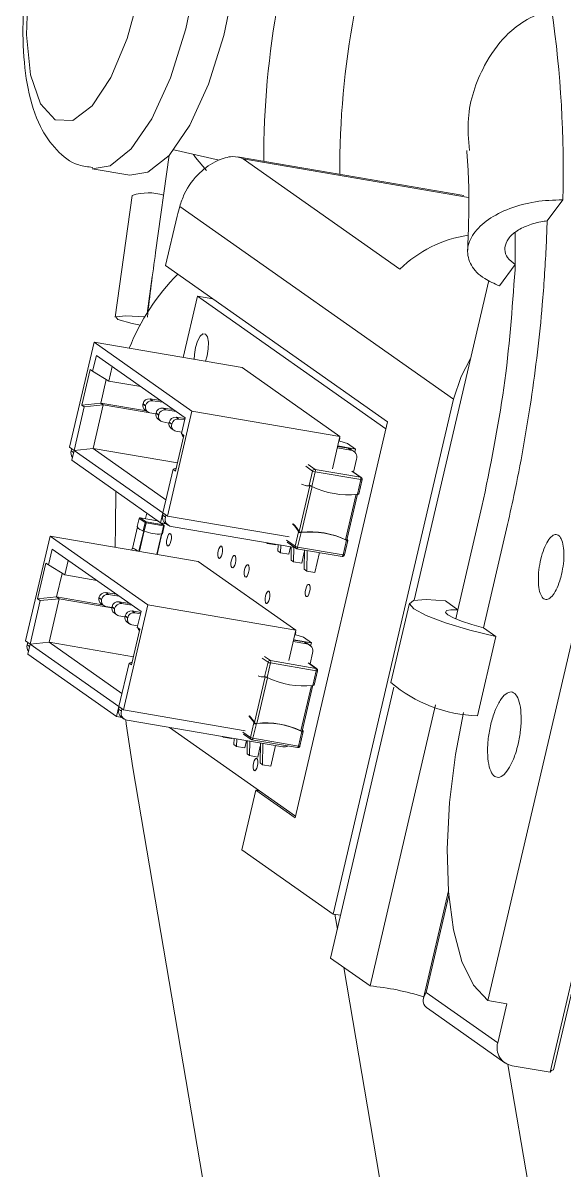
# Model space of a CAD drawing. Header units: millimetres. Extents: x 0 to 1189, y 0 to 841.
# Drawn here: x 287.09 to 289.71, y 567.4 to 572.97 of the extents above; entities that cross this region are included whole.
import ezdxf

# ---------------------------------------------------------------- set-up
doc = ezdxf.new("R2010")
doc.units = ezdxf.units.MM
doc.layers.get('0').update_dxf_attribs({"lineweight": 18})

msp = doc.modelspace()

# ---------------------------------------------------------------- linework, layer by layer
at = {"color": 7, "linetype": 'Continuous', "lineweight": 15}
for p, q in [((290.4441, 572.9401), (289.343, 568.2227)), ((290.8127, 572.877), (289.6452, 567.8749)), ((287.7966, 572.3306), (287.7298, 571.8568)), ((288.0385, 572.3048), (287.8181, 572.3564)), ((289.2273, 572.1341), (288.1269, 572.3223)), ((288.1557, 572.3118), (288.916, 571.7763)), ((289.2496, 572.1246), (288.1557, 572.3118)), ((287.4213, 572.2636), (287.6056, 572.2321)), ((287.6167, 572.1344), (287.5331, 571.5421)), ((289.6315, 572.0106), (289.7067, 572.1132)), ((289.1767, 571.1446), (287.8472, 572.081)), ((287.7788, 571.7931), (287.8351, 572.034)), ((289.6264, 571.8764), (289.6315, 572.0106)), ((287.7788, 571.7931), (288.8559, 571.0345)), ((289.4001, 571.6947), (289.4764, 571.7989)), ((289.4764, 571.7989), (289.4752, 571.7731)), ((287.714, 571.74), (287.6887, 571.5609)), ((289.348, 571.7204), (288.9855, 570.1674)), ((287.9331, 571.6448), (287.8636, 571.3471)), ((288.8479, 571.0004), (287.9331, 571.6448)), ((287.9331, 571.6448), (288.0075, 571.632)), ((287.4312, 571.4211), (287.3122, 570.9112)), ((287.4312, 571.4211), (287.9064, 571.0864)), ((288.15, 571.2981), (287.4312, 571.4211)), ((287.4422, 571.3574), (287.4242, 571.2804)), ((287.4422, 571.3574), (287.873, 571.0539)), ((287.4115, 571.2893), (287.3711, 571.1162)), ((287.4115, 571.2893), (287.4242, 571.2804)), ((287.4242, 571.2804), (287.5029, 571.2319)), ((287.5029, 571.2319), (287.5195, 571.3029)), ((288.15, 571.2981), (288.6252, 570.9634)), ((287.4633, 571.1254), (287.49, 571.2398)), ((287.658, 571.2053), (287.5029, 571.2319)), ((290.426, 571.1578), (289.6626, 567.8872)), ((287.3838, 571.1073), (287.3344, 570.8956)), ((287.3711, 571.1162), (287.4633, 571.1254)), ((287.3711, 571.1162), (287.3838, 571.1073)), ((287.3838, 571.1073), (287.476, 571.1164)), ((287.4266, 570.9048), (287.476, 571.1164)), ((287.476, 571.1164), (287.4633, 571.1254)), ((287.4633, 571.1254), (287.6853, 571.0874)), ((287.476, 571.1164), (287.7314, 571.0727)), ((287.6687, 571.121), (287.6689, 571.122)), ((287.6687, 571.121), (287.6813, 571.1121)), ((287.6816, 571.113), (287.6689, 571.122)), ((287.6813, 571.1121), (287.6816, 571.113)), ((287.7028, 571.1462), (287.7155, 571.1372)), ((287.753, 571.1384), (287.7028, 571.1462)), ((287.7155, 571.1372), (287.7657, 571.1295)), ((288.5929, 568.6435), (289.1767, 571.1446)), ((287.679, 571.0918), (287.6917, 571.0829)), ((287.7314, 571.073), (287.7018, 571.0786)), ((287.732, 571.0764), (287.7322, 571.0773)), ((287.732, 571.0764), (287.7447, 571.0675)), ((287.7449, 571.0684), (287.7322, 571.0773)), ((287.7424, 571.0472), (287.7551, 571.0382)), ((287.7447, 571.0675), (287.7449, 571.0684)), ((287.7662, 571.1015), (287.7789, 571.0926)), ((287.8164, 571.0938), (287.7662, 571.1015)), ((287.7789, 571.0926), (287.8291, 571.0849)), ((287.7874, 570.5766), (287.9064, 571.0864)), ((287.8295, 571.0569), (287.8422, 571.048)), ((287.8722, 571.0503), (287.8295, 571.0569)), ((287.8422, 571.048), (287.8706, 571.0436)), ((287.855, 570.977), (287.873, 571.0539)), ((287.9064, 571.0864), (288.6252, 570.9634)), ((287.7948, 571.0284), (287.7652, 571.034)), ((287.7954, 571.0318), (287.7956, 571.0327)), ((287.7954, 571.0318), (287.8081, 571.0229)), ((287.8083, 571.0238), (287.7956, 571.0327)), ((287.8058, 571.0025), (287.8184, 570.9936)), ((287.8081, 571.0229), (287.8083, 571.0238)), ((288.4068, 569.1106), (288.8559, 571.0345)), ((287.8273, 570.7949), (287.8677, 570.968)), ((287.8567, 570.9841), (287.8285, 570.9894)), ((287.855, 570.977), (287.8677, 570.968)), ((288.6252, 570.9634), (288.5886, 570.8066)), ((288.625, 570.9406), (288.6201, 570.9414)), ((288.6241, 570.9559), (288.6207, 570.9413)), ((288.6234, 570.9559), (288.6241, 570.9559)), ((288.6241, 570.9559), (288.6235, 570.9563)), ((288.625, 570.9406), (288.6621, 570.9292)), ((287.3344, 570.8956), (287.3122, 570.9112)), ((287.3227, 570.9038), (287.3202, 570.8931)), ((287.3232, 570.8475), (287.3344, 570.8956)), ((287.3344, 570.8956), (287.4266, 570.9048)), ((287.3344, 570.8956), (287.7652, 570.5922)), ((287.4266, 570.9048), (287.7801, 570.6558)), ((287.4266, 570.9048), (287.8366, 570.8346)), ((288.6123, 570.9083), (288.678, 570.8971)), ((288.6139, 570.9151), (288.6647, 570.9065)), ((288.7001, 570.9024), (288.6144, 570.9171)), ((288.7001, 570.9024), (288.6621, 570.9292)), ((288.6647, 570.9065), (288.678, 570.8971)), ((288.692, 570.8913), (288.6787, 570.9007)), ((288.6966, 570.8874), (288.7001, 570.9024)), ((287.3232, 570.8475), (287.754, 570.5441)), ((288.7059, 570.8523), (288.6914, 570.7903)), ((287.7652, 570.5922), (287.8146, 570.8038)), ((287.8305, 570.8087), (287.8146, 570.8038)), ((287.8146, 570.8038), (287.8273, 570.7949)), ((288.4925, 570.7953), (288.476, 570.7245)), ((288.4884, 570.7207), (288.5049, 570.7915)), ((288.504, 570.8033), (288.7251, 570.7655)), ((288.5049, 570.7915), (288.7261, 570.7536)), ((288.7286, 570.764), (288.6865, 570.7937)), ((288.4781, 570.7237), (288.4264, 570.5019)), ((288.4593, 570.7249), (288.463, 570.7242)), ((288.7261, 570.7536), (288.7095, 570.6828)), ((288.7163, 570.6838), (288.7326, 570.7536)), ((288.7286, 570.764), (288.7299, 570.7629)), ((288.6589, 570.4605), (288.7109, 570.683)), ((288.7109, 570.6831), (288.7156, 570.6835)), ((289.3099, 570.6027), (289.1976, 570.1218)), ((289.3145, 570.6227), (289.3099, 570.6027)), ((287.65, 570.5655), (287.641, 570.5268)), ((287.6411, 570.5261), (287.6502, 570.5652)), ((287.6794, 570.5447), (287.6502, 570.5652)), ((287.7394, 570.5541), (287.6546, 570.5686)), ((287.6548, 570.5685), (287.6546, 570.5686)), ((287.684, 570.5479), (287.6548, 570.5685)), ((287.6548, 570.5685), (287.7396, 570.554)), ((287.6794, 570.5447), (287.6702, 570.5056)), ((287.6872, 570.5911), (287.6809, 570.5641)), ((287.7687, 570.5334), (287.684, 570.5479)), ((287.7394, 570.5541), (287.7396, 570.554)), ((287.7687, 570.5334), (287.7396, 570.554)), ((287.7652, 570.5922), (287.754, 570.5441)), ((287.7669, 570.591), (287.7644, 570.5803)), ((287.7777, 570.571), (287.7644, 570.5803)), ((287.7874, 570.5766), (287.7652, 570.5922)), ((287.7802, 570.5817), (287.7777, 570.571)), ((287.7874, 570.5766), (288.379, 570.4753)), ((287.6424, 570.524), (287.618, 570.4196)), ((287.6656, 570.506), (287.6675, 570.5057)), ((287.6752, 570.5041), (287.6843, 570.5432)), ((287.7691, 570.5287), (287.6843, 570.5432)), ((287.7375, 570.3908), (287.7606, 570.4897)), ((287.754, 570.5441), (287.7808, 570.5395)), ((287.7701, 570.5328), (287.7543, 570.544)), ((287.76, 570.4896), (287.7691, 570.5287)), ((287.7606, 570.4899), (287.7624, 570.4899)), ((287.7627, 570.4899), (287.7717, 570.5287)), ((287.7782, 570.5413), (287.7915, 570.5319)), ((287.8055, 570.5262), (288.4057, 570.4235)), ((288.4237, 570.5005), (288.4072, 570.4297)), ((288.4196, 570.4259), (288.4361, 570.4967)), ((289.3218, 570.0343), (289.434, 570.5153)), ((287.2174, 570.4798), (287.0984, 569.97)), ((287.2174, 570.4798), (287.6926, 570.1451)), ((287.9362, 570.3568), (287.2174, 570.4798)), ((288.2687, 570.4469), (288.2735, 570.4435)), ((288.2735, 570.4435), (288.2736, 570.4461)), ((288.313, 570.4368), (288.2735, 570.4435)), ((288.3136, 570.4392), (288.313, 570.4368)), ((288.3242, 570.4078), (288.3247, 570.4373)), ((288.3369, 570.3989), (288.3374, 570.4352)), ((288.3684, 570.4497), (288.4106, 570.42)), ((288.6573, 570.4589), (288.6407, 570.3881)), ((288.6473, 570.388), (288.6636, 570.4579)), ((288.6633, 570.4595), (288.6601, 570.4655)), ((287.2284, 570.4161), (287.2104, 570.3391)), ((287.2284, 570.4161), (287.6592, 570.1126)), ((287.616, 570.4196), (287.6142, 570.4119)), ((287.6227, 570.419), (287.6208, 570.4193)), ((288.3242, 570.4078), (288.3369, 570.3989)), ((288.3764, 570.3921), (288.3369, 570.3989)), ((288.3846, 570.4271), (288.3764, 570.3921)), ((288.3876, 570.3632), (288.3885, 570.4264)), ((288.4002, 570.3543), (288.4013, 570.4242)), ((288.4142, 570.4185), (288.4147, 570.4183)), ((288.4147, 570.4183), (288.6359, 570.3805)), ((288.4196, 570.4259), (288.6407, 570.3881)), ((288.4521, 570.4006), (288.4397, 570.3475)), ((288.4509, 570.3186), (288.4523, 570.4119)), ((288.4636, 570.3096), (288.4651, 570.4097)), ((288.5256, 570.3993), (288.5031, 570.3029)), ((287.1977, 570.348), (287.1573, 570.1749)), ((287.1977, 570.348), (287.2104, 570.3391)), ((287.2104, 570.3391), (287.2891, 570.2906)), ((287.2891, 570.2906), (287.3057, 570.3616)), ((287.9362, 570.3568), (288.4114, 570.0221)), ((288.3876, 570.3632), (288.4002, 570.3543)), ((288.4397, 570.3475), (288.4002, 570.3543)), ((287.2495, 570.1841), (287.2762, 570.2985)), ((287.4442, 570.264), (287.2891, 570.2906)), ((288.4509, 570.3186), (288.4636, 570.3096)), ((288.5031, 570.3029), (288.4636, 570.3096)), ((287.17, 570.166), (287.1206, 569.9543)), ((287.1573, 570.1749), (287.2495, 570.1841)), ((287.1573, 570.1749), (287.17, 570.166)), ((287.17, 570.166), (287.2622, 570.1751)), ((287.2128, 569.9635), (287.2622, 570.1751)), ((287.2622, 570.1751), (287.2495, 570.1841)), ((287.2495, 570.1841), (287.4715, 570.1461)), ((287.2622, 570.1751), (287.5176, 570.1314)), ((287.4549, 570.1798), (287.4551, 570.1807)), ((287.4549, 570.1798), (287.4675, 570.1708)), ((287.4677, 570.1717), (287.4551, 570.1807)), ((287.4675, 570.1708), (287.4677, 570.1717)), ((287.489, 570.2049), (287.5017, 570.1959)), ((287.5392, 570.1971), (287.489, 570.2049)), ((287.5017, 570.1959), (287.5519, 570.1882)), ((287.5524, 570.1602), (287.5651, 570.1513)), ((287.6026, 570.1525), (287.5524, 570.1602)), ((289.1976, 570.1218), (289.137, 570.1645)), ((287.4652, 570.1505), (287.4779, 570.1416)), ((287.5176, 570.1318), (287.488, 570.1373)), ((287.5182, 570.1351), (287.5184, 570.136)), ((287.5182, 570.1351), (287.5309, 570.1262)), ((287.5311, 570.1271), (287.5184, 570.136)), ((287.5286, 570.1059), (287.5413, 570.097)), ((287.5309, 570.1262), (287.5311, 570.1271)), ((287.5651, 570.1513), (287.6153, 570.1436)), ((287.5736, 569.6353), (287.6926, 570.1451)), ((287.6157, 570.1156), (287.6284, 570.1067)), ((287.6583, 570.109), (287.6157, 570.1156)), ((287.6284, 570.1067), (287.6568, 570.1023)), ((287.6412, 570.0357), (287.6592, 570.1126)), ((287.6926, 570.1451), (288.4114, 570.0221)), ((288.9623, 570.1532), (288.8725, 569.7684)), ((287.581, 570.0871), (287.5514, 570.0927)), ((287.5816, 570.0905), (287.5818, 570.0914)), ((287.5816, 570.0905), (287.5942, 570.0816)), ((287.5945, 570.0825), (287.5818, 570.0914)), ((287.5919, 570.0613), (287.6046, 570.0523)), ((287.5942, 570.0816), (287.5945, 570.0825)), ((287.6429, 570.0428), (287.6147, 570.0481)), ((287.6135, 569.8536), (287.6539, 570.0268)), ((287.6412, 570.0357), (287.6539, 570.0268)), ((288.4114, 570.0221), (288.3769, 569.8746)), ((288.4112, 569.9993), (288.4063, 570.0001)), ((288.4103, 570.0147), (288.4069, 570)), ((288.4096, 570.0146), (288.4103, 570.0147)), ((288.4103, 570.0147), (288.4097, 570.015)), ((288.4112, 569.9993), (288.4483, 569.9879)), ((288.4863, 569.9611), (288.4483, 569.9879)), ((289.3824, 569.9916), (289.2926, 569.6068)), ((289.3824, 569.9916), (289.3218, 570.0343)), ((287.1206, 569.9543), (287.0984, 569.97)), ((287.1089, 569.9625), (287.1064, 569.9519)), ((287.1094, 569.9062), (287.1206, 569.9543)), ((287.1206, 569.9543), (287.2128, 569.9635)), ((287.1206, 569.9543), (287.5514, 569.6509)), ((287.2128, 569.9635), (287.5663, 569.7145)), ((287.2128, 569.9635), (287.6228, 569.8934)), ((288.3985, 569.967), (288.4642, 569.9558)), ((288.4001, 569.9739), (288.4509, 569.9652)), ((288.4863, 569.9611), (288.4006, 569.9758)), ((288.4509, 569.9652), (288.4642, 569.9558)), ((288.4782, 569.95), (288.4649, 569.9594)), ((288.4828, 569.9461), (288.4863, 569.9611)), ((287.1094, 569.9062), (287.5402, 569.6028)), ((288.492, 569.911), (288.4797, 569.8582)), ((287.5514, 569.6509), (287.6008, 569.8625)), ((287.6167, 569.8674), (287.6008, 569.8625)), ((287.6008, 569.8625), (287.6135, 569.8536)), ((288.2758, 569.8668), (288.2593, 569.796)), ((288.2716, 569.7922), (288.2882, 569.863)), ((288.5084, 569.837), (288.2872, 569.8748)), ((288.5093, 569.8251), (288.2882, 569.863)), ((288.5119, 569.8356), (288.4748, 569.8617)), ((288.5093, 569.8251), (288.4928, 569.7543)), ((288.4996, 569.7553), (288.5159, 569.8251)), ((288.2614, 569.7952), (288.2097, 569.5734)), ((288.2426, 569.7964), (288.2462, 569.7958)), ((288.4422, 569.532), (288.4941, 569.7545)), ((288.4941, 569.7546), (288.4989, 569.755)), ((288.887, 569.7454), (288.5797, 568.4288)), ((289.0897, 569.6594), (288.771, 568.294)), ((287.5514, 569.6509), (287.5402, 569.6028)), ((287.5402, 569.6028), (287.567, 569.5982)), ((287.5531, 569.6497), (287.5506, 569.639)), ((287.5639, 569.6297), (287.5506, 569.639)), ((287.5736, 569.6353), (287.5514, 569.6509)), ((287.5664, 569.6404), (287.5639, 569.6297)), ((287.5644, 569.6), (287.5777, 569.5907)), ((287.5736, 569.6353), (288.1652, 569.5341)), ((287.5917, 569.5849), (288.3474, 569.4556)), ((287.7974, 569.5497), (288.4088, 569.119)), ((288.207, 569.5721), (288.1905, 569.5013)), ((288.2028, 569.4974), (288.2194, 569.5683)), ((288.0549, 569.5056), (288.0597, 569.5022)), ((288.0597, 569.5022), (288.0598, 569.5048)), ((288.0992, 569.4955), (288.0597, 569.5022)), ((288.0998, 569.498), (288.0992, 569.4955)), ((288.1104, 569.4665), (288.1108, 569.4961)), ((288.1231, 569.4576), (288.1236, 569.4939)), ((288.1568, 569.5176), (288.1939, 569.4915)), ((288.1707, 569.4858), (288.1626, 569.4508)), ((288.198, 569.4898), (288.1974, 569.4901)), ((288.198, 569.4898), (288.4192, 569.452)), ((288.424, 569.4596), (288.2028, 569.4974)), ((288.4405, 569.5304), (288.424, 569.4596)), ((288.4306, 569.4596), (288.4469, 569.5294)), ((288.4466, 569.5311), (288.4434, 569.537)), ((288.1104, 569.4665), (288.1231, 569.4576)), ((288.1626, 569.4508), (288.1231, 569.4576)), ((288.1738, 569.4219), (288.1747, 569.4851)), ((288.1864, 569.413), (288.1875, 569.4829)), ((288.2383, 569.4593), (288.2259, 569.4062)), ((288.2371, 569.3773), (288.2386, 569.4742)), ((288.2498, 569.3684), (288.2513, 569.472)), ((288.3126, 569.4615), (288.2893, 569.3616)), ((288.1738, 569.4219), (288.1864, 569.413)), ((288.2259, 569.4062), (288.1864, 569.413)), ((288.2371, 569.3773), (288.2498, 569.3684)), ((288.0577, 566.7746), (287.6188, 569.3544)), ((288.2893, 569.3616), (288.2498, 569.3684)), ((288.1494, 568.9559), (288.2168, 569.2445)), ((288.2168, 569.2445), (288.4068, 569.1106)), ((288.2352, 569.2413), (288.2168, 569.2445)), ((288.1494, 568.9559), (288.5929, 568.6435)), ((289.1522, 568.7559), (289.0307, 568.2353)), ((288.6284, 568.6375), (288.5929, 568.6435)), ((288.6002, 568.6423), (288.6126, 568.5698)), ((288.5797, 568.4288), (288.771, 568.294)), ((288.6443, 568.3833), (288.8871, 566.9558)), ((289.044, 568.2629), (289.3912, 568.0184)), ((289.343, 568.2227), (289.4352, 568.2069)), ((289.4352, 568.2069), (289.3912, 568.0184)), ((289.0495, 568.1858), (289.4257, 567.9209)), ((289.4401, 567.9127), (289.6244, 566.8297)), ((289.6452, 567.8749), (289.4609, 567.9064))]:
    msp.add_line(p, q, dxfattribs=at)
at = {"color": 8, "linetype": 'Continuous', "lineweight": 15}
for p, q in [((289.4764, 571.9554), (289.4764, 571.7989)), ((287.3202, 570.8931), (287.3319, 570.8849)), ((288.4706, 570.8268), (288.504, 570.8033)), ((288.4592, 570.8187), (288.4925, 570.7953)), ((288.7251, 570.7655), (288.6829, 570.7952)), ((288.4905, 570.7196), (288.4388, 570.498)), ((288.7041, 570.6823), (288.6526, 570.4615)), ((287.7396, 570.554), (287.7402, 570.5538)), ((287.6425, 570.5239), (287.6182, 570.4196)), ((287.6489, 570.406), (287.6721, 570.5053)), ((287.6515, 570.4055), (287.6746, 570.5045)), ((287.7362, 570.391), (287.7592, 570.4895)), ((288.365, 570.4594), (288.4072, 570.4297)), ((287.6144, 570.4119), (287.6162, 570.4196)), ((289.1976, 570.1218), (289.1872, 570.0772)), ((287.1064, 569.9519), (287.1181, 569.9436)), ((288.2758, 569.8668), (288.2475, 569.8867)), ((288.2872, 569.8748), (288.259, 569.8947)), ((288.4713, 569.8632), (288.5084, 569.837)), ((288.222, 569.5696), (288.2738, 569.7911)), ((288.4358, 569.533), (288.4874, 569.7538)), ((288.1905, 569.5013), (288.1533, 569.5274)), ((289.154, 568.7341), (289.044, 568.2629))]:
    msp.add_line(p, q, dxfattribs=at)
for points in [[(287.7483, 574.1758), (287.8018, 574.1534), (287.8768, 574.0611), (287.9302, 573.9064), (287.9579, 573.7008), (287.958, 573.4595), (287.9305, 573.2004), (287.8773, 572.9428), (287.8024, 572.7056), (287.7113, 572.5066), (287.6109, 572.3605)], [(287.6109, 572.3605), (287.5086, 572.2781), (287.422, 572.2635)], [(287.6502, 570.5652), (287.6501, 570.5654), (287.65, 570.5655)], [(288.4147, 570.4183), (288.4148, 570.4183), (288.4155, 570.4184), (288.4163, 570.4189), (288.417, 570.4198), (288.4178, 570.421), (288.4185, 570.4224), (288.4191, 570.4241), (288.4196, 570.4259)], [(288.6407, 570.3881), (288.6402, 570.3863), (288.6396, 570.3846), (288.639, 570.3831), (288.6382, 570.3819), (288.6375, 570.3811), (288.6367, 570.3806), (288.636, 570.3804), (288.6359, 570.3805)], [(288.6407, 570.3881), (288.6425, 570.3878), (288.644, 570.3876), (288.6453, 570.3876), (288.6463, 570.3876), (288.647, 570.3878), (288.6473, 570.388), (288.6473, 570.388)], [(288.2028, 569.4974), (288.2023, 569.4956), (288.2017, 569.4939), (288.2011, 569.4925), (288.2003, 569.4913), (288.1996, 569.4904), (288.1988, 569.4899), (288.1981, 569.4898), (288.198, 569.4898)], [(288.4192, 569.452), (288.4193, 569.452), (288.42, 569.4521), (288.4207, 569.4526), (288.4215, 569.4535), (288.4222, 569.4546), (288.4229, 569.4561), (288.4235, 569.4578), (288.424, 569.4596)]]:
    msp.add_lwpolyline(points, dxfattribs=at)
at = {"color": 7, "linetype": 'Continuous', "lineweight": 15}
for points in [[(287.9328, 574.1443), (287.9861, 574.1219), (288.0611, 574.0296), (288.1145, 573.8749), (288.1423, 573.6693), (288.1423, 573.428), (288.1148, 573.1689), (288.0616, 572.9112), (287.9867, 572.6741), (287.8956, 572.4751), (287.7952, 572.329)], [(287.4212, 572.5692), (287.5124, 572.7065), (287.5926, 572.8971), (287.654, 573.1223), (287.6906, 573.3602), (287.6988, 573.5874), (287.6778, 573.7817), (287.6297, 573.9241), (287.5591, 574.0006), (287.4731, 574.0038), (287.3799, 573.9333), (287.2887, 573.796), (287.2085, 573.6054), (287.1471, 573.3802), (287.1105, 573.1423), (287.1023, 572.9151), (287.1233, 572.7208), (287.1714, 572.5784), (287.242, 572.5019), (287.3281, 572.4987), (287.4212, 572.5692)], [(287.7952, 572.329), (287.6929, 572.2466), (287.6056, 572.2321)], [(287.9774, 572.2546), (287.923, 572.3185), (287.9144, 572.3338)], [(287.6788, 571.5439), (287.5855, 571.549), (287.5363, 571.5451), (287.5469, 571.5321), (287.6156, 571.5123), (287.6564, 571.5033)], [(287.9177, 571.3379), (287.9185, 571.3609), (287.924, 571.3952), (287.9337, 571.4264), (287.9463, 571.4498), (287.9598, 571.4619), (287.9721, 571.4609), (287.9813, 571.4468), (287.9861, 571.4218), (287.9858, 571.3897), (287.9803, 571.3555), (287.9722, 571.3285)], [(289.2596, 571.3419), (289.2136, 571.2554), (289.1767, 571.1446)], [(288.463, 570.7242), (288.4676, 570.7236), (288.4781, 570.7237)], [(288.7324, 570.7533), (288.7326, 570.7536), (288.7326, 570.7536)], [(287.5375, 570.6966), (287.5346, 570.5286), (287.5344, 570.4256)], [(287.6721, 570.5053), (287.668, 570.5056), (287.6675, 570.5057)], [(287.7882, 570.4324), (287.7851, 570.4372), (287.7834, 570.4458), (287.7835, 570.4568), (287.7854, 570.4685), (287.7888, 570.4792), (287.7931, 570.4873), (287.7977, 570.4914), (287.8019, 570.4911), (287.8051, 570.4862), (287.8068, 570.4777), (287.8066, 570.4667), (287.8047, 570.4549), (287.8014, 570.4442), (287.7971, 570.4362), (287.7925, 570.432), (287.7882, 570.4324)], [(288.0363, 570.3715), (288.0332, 570.3763), (288.0315, 570.3849), (288.0317, 570.3958), (288.0335, 570.4076), (288.0369, 570.4183), (288.0412, 570.4263), (288.0458, 570.4305), (288.05, 570.4301), (288.0532, 570.4253), (288.0549, 570.4167), (288.0547, 570.4057), (288.0528, 570.394), (288.0495, 570.3833), (288.0452, 570.3752), (288.0406, 570.3711), (288.0363, 570.3715)], [(288.1007, 570.3261), (288.0975, 570.331), (288.0959, 570.3395), (288.096, 570.3505), (288.0979, 570.3622), (288.1013, 570.3729), (288.1056, 570.381), (288.1102, 570.3851), (288.1144, 570.3848), (288.1176, 570.3799), (288.1192, 570.3714), (288.1191, 570.3604), (288.1172, 570.3486), (288.1139, 570.3379), (288.1095, 570.3299), (288.1049, 570.3257), (288.1007, 570.3261)], [(288.1651, 570.2808), (288.1619, 570.2856), (288.1603, 570.2942), (288.1604, 570.3052), (288.1623, 570.3169), (288.1656, 570.3276), (288.1699, 570.3356), (288.1746, 570.3398), (288.1788, 570.3394), (288.1819, 570.3346), (288.1836, 570.326), (288.1835, 570.315), (288.1816, 570.3033), (288.1782, 570.2926), (288.1739, 570.2846), (288.1693, 570.2804), (288.1651, 570.2808)], [(288.2663, 570.1526), (288.2632, 570.1574), (288.2615, 570.166), (288.2616, 570.177), (288.2635, 570.1887), (288.2669, 570.1994), (288.2712, 570.2074), (288.2758, 570.2116), (288.28, 570.2112), (288.2832, 570.2064), (288.2848, 570.1978), (288.2847, 570.1868), (288.2828, 570.1751), (288.2795, 570.1644), (288.2752, 570.1563), (288.2705, 570.1522), (288.2663, 570.1526)], [(288.4615, 570.1858), (288.4583, 570.1907), (288.4566, 570.1992), (288.4568, 570.2102), (288.4587, 570.2219), (288.462, 570.2327), (288.4663, 570.2407), (288.4709, 570.2448), (288.4752, 570.2445), (288.4783, 570.2396), (288.48, 570.2311), (288.4799, 570.2201), (288.478, 570.2083), (288.4746, 570.1976), (288.4703, 570.1896), (288.4657, 570.1855), (288.4615, 570.1858)], [(289.137, 570.1645), (289.0433, 570.1715), (288.9828, 570.1668), (288.9621, 570.1508), (288.9832, 570.1253), (289.0441, 570.0931), (289.138, 570.0575), (289.255, 570.0224), (289.3824, 569.9916)], [(289.3218, 570.0343), (289.2653, 570.0498), (289.2153, 570.0662), (289.1756, 570.0823), (289.1491, 570.097), (289.1378, 570.109), (289.1426, 570.1175), (289.163, 570.1219), (289.1976, 570.1218)], [(288.5132, 569.8344), (288.5132, 569.8345), (288.5119, 569.8356)], [(288.5159, 569.8251), (288.5159, 569.8251), (288.5157, 569.8249)], [(288.2614, 569.7952), (288.2509, 569.7952), (288.2462, 569.7958)], [(289.343, 568.2227), (289.2738, 568.2973), (289.2176, 568.4136), (289.1767, 568.5671), (289.1525, 568.7519), (289.146, 568.9608), (289.1575, 569.1859), (289.1865, 569.4184), (289.2257, 569.6221)], [(287.5847, 569.5868), (287.5871, 569.5681), (287.6188, 569.3544)], [(288.4306, 569.4596), (288.4306, 569.4595), (288.4303, 569.4593)], [(288.2079, 569.3402), (288.2047, 569.3451), (288.2031, 569.3536), (288.2032, 569.3646), (288.2051, 569.3763), (288.2084, 569.387), (288.2127, 569.3951), (288.2174, 569.3992), (288.2216, 569.3989), (288.2247, 569.394), (288.2264, 569.3855), (288.2263, 569.3745), (288.2244, 569.3627), (288.221, 569.352), (288.2167, 569.344), (288.2121, 569.3398), (288.2079, 569.3402)]]:
    msp.add_lwpolyline(points, dxfattribs=at)
for centre, radius, start, end in [((292.4653, 572.3121), 4.21, 158.8884, 180.1595), ((292.8337, 572.2491), 4.2098, 158.8879, 180.16), ((284.4002, 572.2681), 5.3088, 358.3277, 8.2613), ((287.6951, 571.8949), 0.252, 72.7758, 108.1431), ((288.8521, 571.797), 1.0443, 164.2195, 166.8817), ((289.3409, 571.3377), 0.6107, 98.9194, 134.0923), ((298.6708, 570.3129), 11.0494, 171.96778, 173.6099), ((288.5942, 571.0016), 1.066, 135.2485, 158.5237), ((287.6955, 571.1141), 0.0277, 165.4675, 233.5737), ((287.6992, 571.1153), 0.031, 83.2771, 167.6888), ((287.7073, 571.105), 0.0269, 164.5959, 258.2607), ((287.7119, 571.1064), 0.031, 83.2524, 167.7135), ((287.7625, 571.0707), 0.031, 83.2339, 167.7319), ((287.7588, 571.0695), 0.0277, 165.4089, 233.6323), ((287.7707, 571.0604), 0.0269, 164.6454, 258.2187), ((287.7752, 571.0618), 0.031, 83.2744, 167.6915), ((287.8259, 571.0261), 0.031, 83.2482, 167.7176), ((287.8386, 571.0172), 0.031, 83.2367, 167.7292), ((287.8222, 571.0248), 0.0277, 165.4613, 233.5652), ((287.834, 571.0157), 0.0269, 164.6322, 258.2244), ((287.8849, 570.9796), 0.0269, 190.9702, 225.2622), ((287.3569, 570.8839), 0.0378, 165.8583, 216.3291), ((288.659, 570.8727), 0.0342, 54.8073, 80.463), ((288.6712, 570.8618), 0.0359, 344.6238, 79.1811), ((288.5026, 570.7931), 0.0103, 82.3869, 167.753), ((288.5104, 570.8315), 0.0404, 243.701, 262.1556), ((288.4918, 570.7964), 0.014, 339.2768, 29.611), ((288.4691, 570.7822), 0.0581, 238.9069, 276.8411), ((288.6632, 571.0775), 0.3974, 243.8945, 276.6895), ((288.713, 570.7586), 0.014, 339.3101, 29.6063), ((287.6539, 570.5646), 0.00398, 76.6538, 166.4817), ((287.6543, 570.5644), 0.00415, 82.6325, 167.5214), ((287.6834, 570.5438), 0.00415, 82.6325, 167.5214), ((287.6864, 570.5589), 0.0158, 243.4464, 262.3093), ((287.6791, 570.5452), 0.00562, 339.4028, 29.5047), ((287.8, 570.571), 0.0368, 165.3164, 233.7138), ((287.8123, 570.5614), 0.0359, 164.5966, 259.2083), ((287.6729, 570.5404), 0.0349, 204.0891, 265.5918), ((287.7466, 570.6666), 0.1775, 246.2677, 274.3116), ((287.7679, 570.5295), 0.00398, 347.3166, 77.132), ((287.7638, 570.5307), 0.00562, 339.4028, 29.5047), ((287.7682, 570.5302), 0.00332, 54.1973, 80.701), ((288.3145, 570.4482), 0.1211, 25.6083, 48.9619), ((288.3197, 570.4489), 0.1191, 26.3858, 49.0797), ((288.4823, 570.1018), 0.3976, 63.8988, 96.6791), ((288.4812, 570.1028), 0.3975, 64.4567, 96.1222), ((287.6147, 570.3882), 0.0315, 37.9699, 87.1497), ((287.6158, 570.3874), 0.0323, 37.9435, 77.776), ((288.4251, 570.4659), 0.0404, 243.701, 262.1556), ((288.4156, 570.4271), 0.00864, 234.982, 260.38), ((288.6367, 570.3909), 0.0103, 262.2816, 347.7784), ((287.4817, 570.1728), 0.0277, 165.4631, 233.5634), ((287.4854, 570.1741), 0.031, 83.2482, 167.7176), ((287.4935, 570.1637), 0.0269, 164.6388, 258.2178), ((287.498, 570.1651), 0.031, 83.2524, 167.7135), ((287.5487, 570.1294), 0.031, 83.227, 167.7121), ((287.545, 570.1282), 0.0277, 165.4523, 233.5889), ((287.5569, 570.1191), 0.0269, 164.6201, 258.2184), ((287.5614, 570.1205), 0.031, 83.2497, 167.7162), ((287.6121, 570.0848), 0.031, 83.2339, 167.7319), ((287.6247, 570.0759), 0.031, 83.227, 167.7121), ((287.6084, 570.0836), 0.0277, 165.4365, 233.6047), ((287.6202, 570.0745), 0.0269, 164.6388, 258.2178), ((287.671, 570.0383), 0.0268, 190.8921, 225.2478), ((287.1431, 569.9426), 0.0378, 165.8411, 216.336), ((288.4452, 569.9314), 0.0342, 54.7994, 80.4708), ((288.4574, 569.9205), 0.0359, 344.6045, 79.2005), ((288.2859, 569.8646), 0.0103, 82.2251, 167.8489), ((288.2936, 569.9027), 0.0401, 243.5886, 262.1672), ((288.2751, 569.8679), 0.014, 339.2924, 29.6241), ((288.4963, 569.8301), 0.014, 339.2768, 29.611), ((288.2523, 569.8531), 0.0576, 244.5718, 276.9721), ((288.4466, 570.1492), 0.3976, 243.8989, 276.6792), ((289.3104, 570.2801), 0.6735, 229.4418, 268.4801), ((287.5862, 569.6297), 0.0368, 165.3264, 233.7148), ((287.5985, 569.6201), 0.0359, 164.612, 259.1929), ((288.0891, 569.5139), 0.1314, 26.2852, 44.9411), ((288.0948, 569.5148), 0.129, 27.0187, 45.059), ((288.2656, 569.1733), 0.3977, 63.9044, 96.6795), ((288.2645, 569.1744), 0.3975, 64.458, 96.1273), ((288.2083, 569.5372), 0.0401, 243.5815, 262.1743), ((288.1989, 569.4986), 0.00866, 235.0139, 260.3481), ((288.3535, 569.4936), 0.0385, 260.9248, 299.1962), ((288.6637, 567.103), 1.1958, 72.065, 84.8521), ((289.4777, 567.9946), 0.0897, 164.6061, 259.2026), ((289.6658, 567.8643), 0.0232, 97.9164, 152.7251)]:
    msp.add_arc(centre, radius, start, end, dxfattribs=at)
at = {"color": 8, "linetype": 'Continuous', "lineweight": 15}
for centre, radius, start, end in [((288.7237, 570.757), 0.00864, 54.982, 80.38), ((288.7299, 570.7678), 0.0147, 254.939, 279.878), ((287.7704, 570.5325), 0.004, 250.5433, 288.937), ((288.4161, 570.4274), 0.00924, 165.4941, 233.5471), ((288.507, 569.8286), 0.00847, 54.7197, 80.6081), ((288.5131, 569.8385), 0.0139, 254.2237, 280.5957), ((288.1994, 569.4989), 0.00921, 165.3509, 233.6592), ((288.4279, 569.4738), 0.0147, 254.883, 279.7157)]:
    msp.add_arc(centre, radius, start, end, dxfattribs=at)
at = {"color": 7, "linetype": 'Continuous', "lineweight": 15}
for centre, major_axis, ratio, start_param, end_param in [((288.4087, 570.0922), (0.1737, 0.4208), 0.547806, 0.56902, 0.577532), ((288.4087, 570.0922), (0.5375, -0.2219), 0.755733, 1.406691, 1.415203), ((288.192, 569.1637), (0.1737, 0.4208), 0.547806, 0.56902, 0.577532), ((288.192, 569.1637), (0.5375, -0.2219), 0.755733, 1.406691, 1.415203), ((289.1361, 568.2472), (0.104, 0.0396), 0.618298, 2.379202, 3.632175)]:
    msp.add_ellipse(centre, major_axis=major_axis, ratio=ratio, start_param=start_param, end_param=end_param, dxfattribs=at)
for points, knots in [([(287.7464, 574.1688), (287.724, 574.1738), (287.6585, 574.1886), (287.5514, 574.1502), (287.4449, 574.0747), (287.3463, 573.9545), (287.254, 573.7828), (287.1754, 573.5651), (287.1193, 573.328), (287.0878, 573.0875), (287.0826, 572.856), (287.1062, 572.6443), (287.1577, 572.4774), (287.2404, 572.3557), (287.3337, 572.2806), (287.4013, 572.273), (287.4245, 572.2704)], [0, 0, 0, 0, 0.07475, 0.219167, 0.364776, 0.538889, 0.748453, 0.955459, 1.15636, 1.355526, 1.555903, 1.76072, 1.977215, 2.139262, 2.284797, 2.360914, 2.360914, 2.360914, 2.360914]), ([(289.2537, 572.3532), (289.2493, 572.4047), (289.2375, 572.5437), (289.3041, 572.7427), (289.3999, 572.8819), (289.4875, 572.962), (289.5619, 573.0097), (289.6279, 573.0249), (289.6538, 573.0309)], [0, 0, 0, 0, 0.1580724, 0.426413, 0.6027598, 0.6531086, 0.7796897, 0.861235, 0.861235, 0.861235, 0.861235]), ([(289.241, 572.3526), (289.2433, 572.3227), (289.2534, 572.1911), (289.2517, 572.0225), (289.2456, 571.8856), (289.2448, 571.8664)], [0, 0, 0, 0, 0.0982405, 0.4320937, 0.486608, 0.486608, 0.486608, 0.486608]), ([(288.1557, 572.3118), (288.1395, 572.3177), (288.1071, 572.3296), (288.0263, 572.3059), (287.9399, 572.2481), (287.8756, 572.1648), (287.8539, 572.101), (287.8472, 572.081)], [0, 0, 0, 0, 0.0878657, 0.1752944, 0.2731592, 0.3783068, 0.4260673, 0.4260673, 0.4260673, 0.4260673]), ([(289.7067, 572.1132), (289.6619, 572.1116), (289.5725, 572.1084), (289.4453, 572.0731), (289.34, 572.0191), (289.2674, 571.9492), (289.2372, 571.8709), (289.2558, 571.7939), (289.3142, 571.7323), (289.3747, 571.7058), (289.4001, 571.6947)], [0, 0, 0, 0, 0.1011736, 0.2023185, 0.3050708, 0.4105949, 0.5186191, 0.6276659, 0.7351665, 0.812826, 0.812826, 0.812826, 0.812826]), ([(289.4764, 571.7989), (289.4625, 571.8096), (289.4345, 571.8308), (289.4217, 571.8717), (289.4327, 571.9142), (289.4692, 571.9547), (289.5271, 571.9873), (289.5854, 572.0047), (289.6212, 572.0092), (289.6315, 572.0106)], [0, 0, 0, 0, 0.0548744, 0.1097267, 0.1660355, 0.2235979, 0.2811917, 0.3376862, 0.3604771, 0.3604771, 0.3604771, 0.3604771]), ([(289.434, 570.5153), (289.4462, 570.5692), (289.4927, 570.7747), (289.5569, 571.1404), (289.6063, 571.5446), (289.6209, 571.7858), (289.6264, 571.8764)], [0, 0, 0, 0, 0.165566, 0.631005, 1.09636, 1.376426, 1.376426, 1.376426, 1.376426]), ([(289.4752, 571.7731), (289.4615, 571.5823), (289.4339, 571.2006), (289.3543, 570.8153), (289.3145, 570.6227)], [0, 0, 0, 0, 0.581442, 1.162884, 1.162884, 1.162884, 1.162884]), ([(288.476, 570.7245), (288.4765, 570.7245), (288.4776, 570.7246), (288.4798, 570.7245), (288.4811, 570.7244), (288.4813, 570.7244)], [0, 0, 0, 0, 0.002397768, 0.004799599, 0.005337308, 0.005337308, 0.005337308, 0.005337308]), ([(288.4781, 570.7237), (288.4787, 570.7237), (288.4798, 570.7238), (288.4819, 570.7236), (288.4833, 570.7235), (288.4835, 570.7235)], [0, 0, 0, 0, 0.00239472, 0.004790405, 0.005386494, 0.005386494, 0.005386494, 0.005386494]), ([(288.4884, 570.7207), (288.4873, 570.7212), (288.4853, 570.7222), (288.4828, 570.7235), (288.4816, 570.7242), (288.4814, 570.7244)], [0, 0, 0, 0, 0.003535349, 0.007064434, 0.007859064, 0.007859064, 0.007859064, 0.007859064]), ([(288.7324, 570.7533), (288.7326, 570.7542), (288.733, 570.7559), (288.7326, 570.7585), (288.7316, 570.761), (288.7304, 570.7624), (288.7298, 570.763)], [0, 0, 0, 0, 0.00271922, 0.00540428, 0.0080225, 0.0105493, 0.0105493, 0.0105493, 0.0105493]), ([(288.7095, 570.6828), (288.7106, 570.683), (288.7128, 570.6833), (288.7147, 570.6839), (288.7154, 570.6842), (288.7155, 570.6843)], [0, 0, 0, 0, 0.002794108, 0.005591213, 0.006216391, 0.006216391, 0.006216391, 0.006216391]), ([(288.7156, 570.6835), (288.7159, 570.6836), (288.7166, 570.6837), (288.7162, 570.684), (288.7157, 570.6843), (288.7156, 570.6843)], [0, 0, 0, 0, 0.000790301, 0.001578983, 0.00175679, 0.00175679, 0.00175679, 0.00175679]), ([(287.6411, 570.5261), (287.641, 570.5264), (287.6409, 570.5266), (287.641, 570.5267), (287.641, 570.5268)], [0, 0, 0, 0, 0.0006100681, 0.0006458614, 0.0006458614, 0.0006458614, 0.0006458614]), ([(287.6723, 570.5055), (287.6719, 570.5055), (287.6712, 570.5056), (287.6705, 570.5056), (287.6703, 570.5056), (287.6702, 570.5056)], [0, 0, 0, 0, 0.000925239, 0.001850335, 0.002101099, 0.002101099, 0.002101099, 0.002101099]), ([(287.6724, 570.5055), (287.6728, 570.5052), (287.6736, 570.5048), (287.6746, 570.5044), (287.6751, 570.5042), (287.6752, 570.5041)], [0, 0, 0, 0, 0.001364026, 0.00272768, 0.003098446, 0.003098446, 0.003098446, 0.003098446]), ([(287.7624, 570.4901), (287.7621, 570.49), (287.7616, 570.4898), (287.7607, 570.4896), (287.7601, 570.4896), (287.76, 570.4896)], [0, 0, 0, 0, 0.001065551, 0.002135107, 0.002427422, 0.002427422, 0.002427422, 0.002427422]), ([(287.7624, 570.4899), (287.7625, 570.4899), (287.7628, 570.4899), (287.7626, 570.49), (287.7624, 570.4901), (287.7624, 570.4901)], [0, 0, 0, 0, 0.0002846783, 0.0005692875, 0.0006376112, 0.0006376112, 0.0006376112, 0.0006376112]), ([(288.4237, 570.5005), (288.4241, 570.4999), (288.4249, 570.4988), (288.4268, 570.4974), (288.4279, 570.4967), (288.4281, 570.4966)], [0, 0, 0, 0, 0.002702444, 0.005397854, 0.006003111, 0.006003111, 0.006003111, 0.006003111]), ([(288.4264, 570.5019), (288.4268, 570.5013), (288.4276, 570.5001), (288.4294, 570.4988), (288.4306, 570.4981), (288.4309, 570.4979)], [0, 0, 0, 0, 0.002676478, 0.005359145, 0.006028673, 0.006028673, 0.006028673, 0.006028673]), ([(288.4283, 570.4965), (288.4294, 570.4965), (288.4316, 570.4964), (288.4344, 570.4966), (288.4358, 570.4967), (288.4361, 570.4967)], [0, 0, 0, 0, 0.003464083, 0.006926615, 0.007853652, 0.007853652, 0.007853652, 0.007853652]), ([(288.4309, 570.4979), (288.432, 570.4979), (288.4342, 570.4978), (288.437, 570.4979), (288.4384, 570.498), (288.4388, 570.498)], [0, 0, 0, 0, 0.003450001, 0.006895453, 0.007896445, 0.007896445, 0.007896445, 0.007896445]), ([(288.6526, 570.4615), (288.6535, 570.461), (288.6554, 570.4601), (288.657, 570.4594), (288.6576, 570.4592), (288.6577, 570.4591)], [0, 0, 0, 0, 0.002516604, 0.005030845, 0.005660819, 0.005660819, 0.005660819, 0.005660819]), ([(288.6573, 570.4589), (288.6582, 570.4584), (288.6601, 570.4575), (288.6617, 570.4568), (288.6623, 570.4565), (288.6624, 570.4565)], [0, 0, 0, 0, 0.002538699, 0.005078003, 0.005645192, 0.005645192, 0.005645192, 0.005645192]), ([(288.6577, 570.4591), (288.6582, 570.4594), (288.6589, 570.4598), (288.6588, 570.4604), (288.6588, 570.4605)], [0, 0, 0, 0, 0.001564347, 0.001895821, 0.001895821, 0.001895821, 0.001895821]), ([(288.6624, 570.4565), (288.6629, 570.4568), (288.6638, 570.4575), (288.6637, 570.4587), (288.6634, 570.4594), (288.6633, 570.4595)], [0, 0, 0, 0, 0.001580097, 0.00316152, 0.00358328, 0.00358328, 0.00358328, 0.00358328]), ([(289.7011, 570.2936), (289.7046, 570.3113), (289.7116, 570.3467), (289.7136, 570.3989), (289.7089, 570.443), (289.6975, 570.4743), (289.6808, 570.4893), (289.6607, 570.4862), (289.6395, 570.4654), (289.6195, 570.4293), (289.6029, 570.3819), (289.5918, 570.3286), (289.5872, 570.2753), (289.5898, 570.2281), (289.5992, 570.1924), (289.6144, 570.172), (289.6336, 570.1694), (289.6548, 570.1848), (289.6754, 570.2165), (289.6913, 570.2553), (289.6984, 570.2829), (289.7011, 570.2936)], [0, 0, 0, 0, 0.0386255, 0.0772436, 0.1158688, 0.1544892, 0.1930994, 0.2317161, 0.2703276, 0.3089459, 0.3475633, 0.3861912, 0.4248125, 0.4634384, 0.502059, 0.5406762, 0.579287, 0.6179028, 0.6565205, 0.6951332, 0.7193123, 0.7193123, 0.7193123, 0.7193123]), ([(287.616, 570.4196), (287.616, 570.4196), (287.616, 570.4196), (287.6162, 570.4196), (287.6162, 570.4196)], [0, 0, 0, 0, 0.0001963868, 0.0002619803, 0.0002619803, 0.0002619803, 0.0002619803]), ([(287.6181, 570.4198), (287.6178, 570.4198), (287.6172, 570.4197), (287.6168, 570.4196), (287.6165, 570.4195)], [0, 0, 0, 0, 0.000564007, 0.00163208, 0.00163208, 0.00163208, 0.00163208]), ([(288.5157, 569.8249), (288.5159, 569.8257), (288.5163, 569.8274), (288.5159, 569.8301), (288.5149, 569.8325), (288.5137, 569.8339), (288.5131, 569.8345)], [0, 0, 0, 0, 0.00272999, 0.00541666, 0.00802542, 0.01055921, 0.01055921, 0.01055921, 0.01055921]), ([(288.2646, 569.7959), (288.2636, 569.796), (288.2615, 569.7961), (288.26, 569.7961), (288.2594, 569.796), (288.2593, 569.796)], [0, 0, 0, 0, 0.002355575, 0.004709955, 0.005340673, 0.005340673, 0.005340673, 0.005340673]), ([(288.2668, 569.795), (288.2658, 569.7951), (288.2638, 569.7953), (288.2622, 569.7952), (288.2616, 569.7952), (288.2614, 569.7952)], [0, 0, 0, 0, 0.002352007, 0.004704877, 0.005386077, 0.005386077, 0.005386077, 0.005386077]), ([(288.2716, 569.7922), (288.2706, 569.7927), (288.2685, 569.7937), (288.2661, 569.7951), (288.2649, 569.7957), (288.2647, 569.7959)], [0, 0, 0, 0, 0.003526885, 0.007061452, 0.007850779, 0.007850779, 0.007850779, 0.007850779]), ([(288.4988, 569.7558), (288.4982, 569.7555), (288.4968, 569.755), (288.4945, 569.7545), (288.4931, 569.7544), (288.4928, 569.7543)], [0, 0, 0, 0, 0.00274268, 0.005483103, 0.006216073, 0.006216073, 0.006216073, 0.006216073]), ([(288.4989, 569.755), (288.4992, 569.7551), (288.4999, 569.7552), (288.4995, 569.7556), (288.499, 569.7558), (288.4989, 569.7558)], [0, 0, 0, 0, 0.000795499, 0.001592275, 0.001770529, 0.001770529, 0.001770529, 0.001770529]), ([(289.4898, 569.4679), (289.4944, 569.4911), (289.5035, 569.5376), (289.5062, 569.6062), (289.5, 569.664), (289.4851, 569.7051), (289.4632, 569.7248), (289.4368, 569.7208), (289.4089, 569.6935), (289.3826, 569.6461), (289.3609, 569.5839), (289.3463, 569.5139), (289.3403, 569.444), (289.3437, 569.382), (289.356, 569.3351), (289.376, 569.3084), (289.4012, 569.3049), (289.429, 569.3252), (289.4561, 569.3668), (289.4769, 569.4177), (289.4862, 569.4539), (289.4898, 569.4679)], [0, 0, 0, 0, 0.0506817, 0.1013745, 0.1520614, 0.2027507, 0.2534388, 0.3041275, 0.3548151, 0.4055024, 0.4561923, 0.5068797, 0.5575683, 0.6082573, 0.6589427, 0.7096283, 0.7603191, 0.8110055, 0.8616966, 0.9123837, 0.9441106, 0.9441106, 0.9441106, 0.9441106]), ([(288.2114, 569.5681), (288.2105, 569.5687), (288.2087, 569.5698), (288.2075, 569.5712), (288.2071, 569.5719), (288.207, 569.5721)], [0, 0, 0, 0, 0.002655561, 0.005304954, 0.006016144, 0.006016144, 0.006016144, 0.006016144]), ([(288.2142, 569.5695), (288.2133, 569.57), (288.2115, 569.5711), (288.2102, 569.5725), (288.2097, 569.5732), (288.2097, 569.5734)], [0, 0, 0, 0, 0.002635807, 0.005273021, 0.006038467, 0.006038467, 0.006038467, 0.006038467]), ([(288.2194, 569.5683), (288.2182, 569.5682), (288.2158, 569.568), (288.2131, 569.568), (288.2118, 569.568), (288.2115, 569.5681)], [0, 0, 0, 0, 0.003528156, 0.007057346, 0.007849566, 0.007849566, 0.007849566, 0.007849566]), ([(288.222, 569.5696), (288.2209, 569.5695), (288.2185, 569.5693), (288.2158, 569.5693), (288.2144, 569.5694), (288.2142, 569.5695)], [0, 0, 0, 0, 0.003510111, 0.007021975, 0.007892871, 0.007892871, 0.007892871, 0.007892871]), ([(288.441, 569.5306), (288.4404, 569.5309), (288.4394, 569.5313), (288.4374, 569.5322), (288.4361, 569.5329), (288.4358, 569.533)], [0, 0, 0, 0, 0.00247069, 0.00494094, 0.005658371, 0.005658371, 0.005658371, 0.005658371]), ([(288.4405, 569.5304), (288.4415, 569.5299), (288.4434, 569.529), (288.445, 569.5283), (288.4455, 569.5281), (288.4456, 569.528)], [0, 0, 0, 0, 0.002541027, 0.005079367, 0.005647935, 0.005647935, 0.005647935, 0.005647935]), ([(288.4422, 569.532), (288.442, 569.5316), (288.4418, 569.5311), (288.4411, 569.5307), (288.441, 569.5306)], [0, 0, 0, 0, 0.001465149, 0.001851404, 0.001851404, 0.001851404, 0.001851404]), ([(288.4466, 569.5311), (288.4468, 569.5305), (288.4471, 569.5294), (288.4465, 569.5285), (288.4458, 569.5281), (288.4457, 569.528)], [0, 0, 0, 0, 0.001613634, 0.003229258, 0.00359046, 0.00359046, 0.00359046, 0.00359046]), ([(288.4186, 569.4522), (288.4192, 569.4521), (288.4204, 569.4518), (288.4222, 569.4519), (288.424, 569.4523), (288.4258, 569.4531), (288.4273, 569.4543), (288.4291, 569.4562), (288.4299, 569.4581), (288.4303, 569.4593)], [0, 0, 0, 0, 0.0018986, 0.00379969, 0.00570422, 0.007612, 0.00952097, 0.01144113, 0.0152489, 0.0152489, 0.0152489, 0.0152489])]:
    msp.add_open_spline(points, degree=3, knots=knots, dxfattribs=at)

doc.saveas('drawing.dxf')
